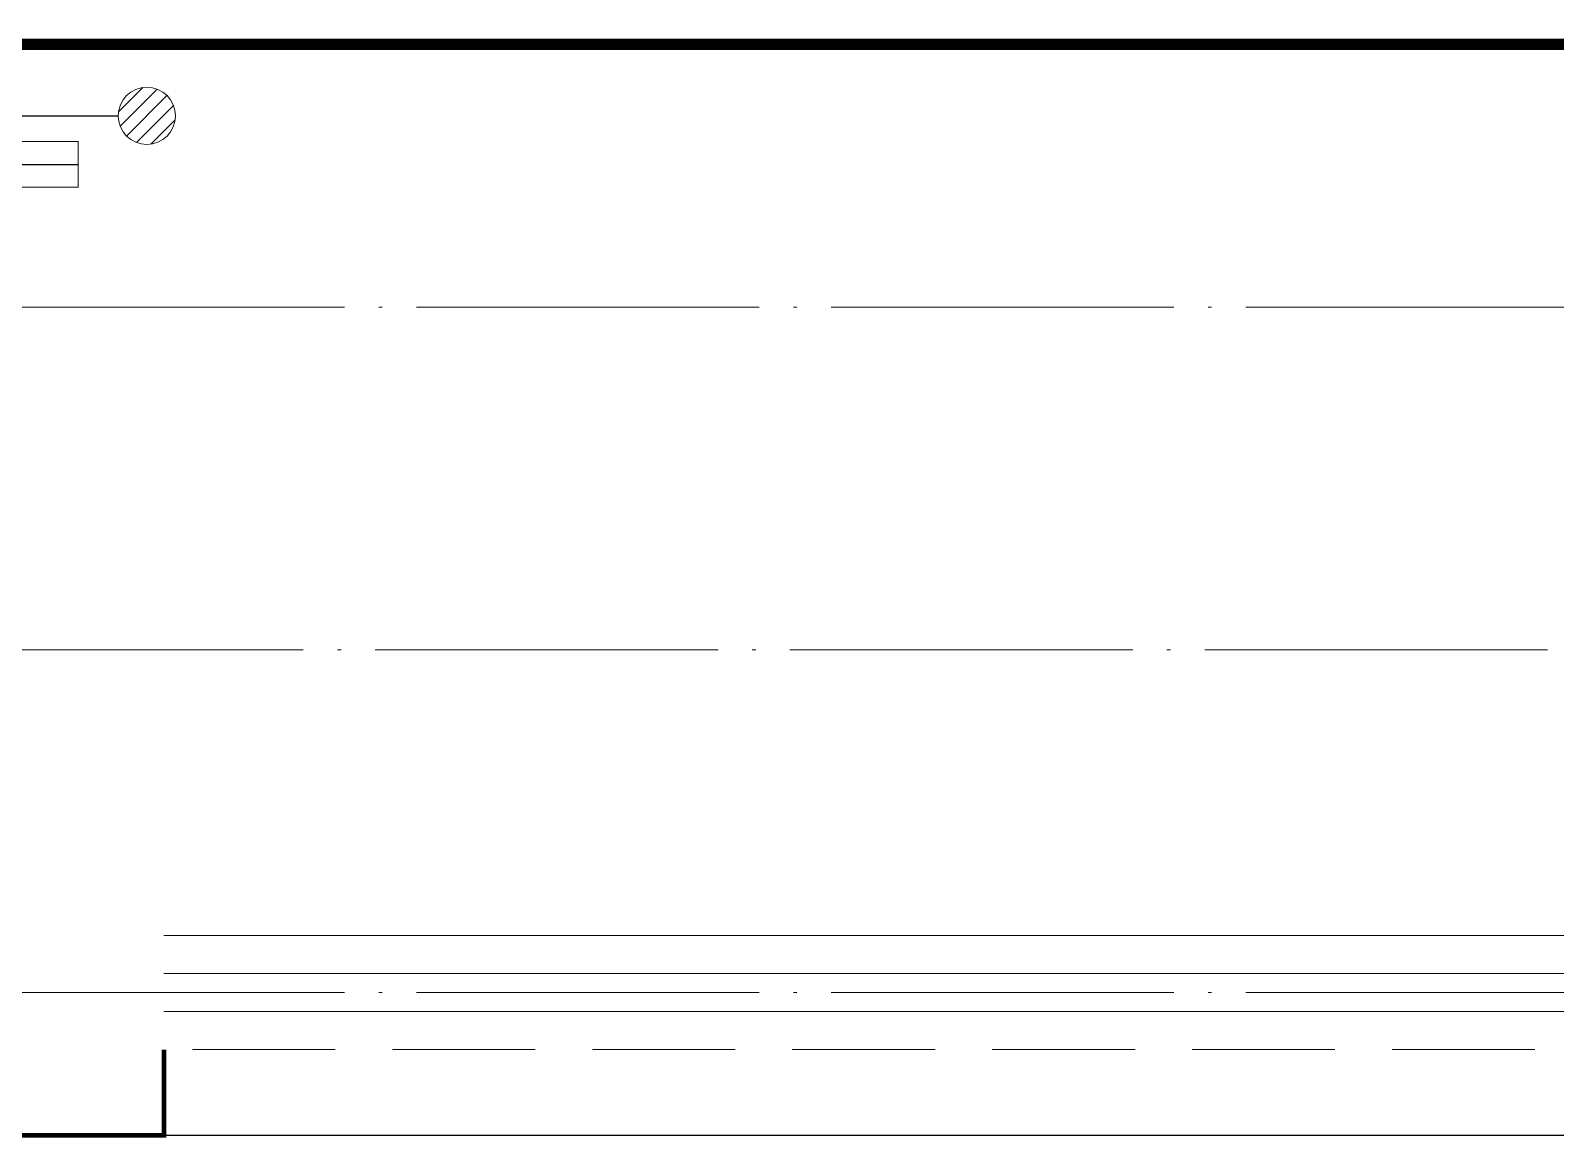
# Model space of a CAD drawing. Extents: x 27938 to 983267, y -209821 to 1628073.
# Drawn here: x 710233 to 712903, y -175889 to -173950 of the extents above; entities that cross this region are included whole.
import ezdxf

# ---------------------------------------------------------------- set-up
doc = ezdxf.new("R2010")
doc.units = 0
doc.header["$LTSCALE"] = 1000
doc.header["$MEASUREMENT"] = 0
for name, pattern in [('A户型$0$DASH', [0.35, 0.25, -0.1]), ('DASH', [0.35, 0.25, -0.1]), ('DOTE', [2.42, 2, -0.2, 0.02, -0.2])]:
    doc.linetypes.add(name, pattern=pattern)
for name, color, linetype in [('$RECOVER_210609100354-0', 7, 'Continuous'), ('3.5方案汇报，与郭总、侯月琴确定户型_t8$0$2020.03.04 -1安徽标准化洋房户型(UA）_t8_t8$0$看线', 154, 'Continuous'), ('5fur', 250, 'Continuous'), ('VPIPE-凝结', 150, 'Continuous'), ('机电标识类', 1, 'Continuous'), ('看线', 251, 'Continuous')]:
    doc.layers.add(name, color=color, linetype=linetype)
for name, color, linetype, lineweight in [('DOTE', 19, 'DOTE', 9), ('LVTRY', 1, 'Continuous', 13), ('平面-栏杆', 135, 'Continuous', 15), ('平面-看线', 45, 'Continuous', 15), ('平面-空调室内机', 176, 'Continuous', 9), ('空调', 76, 'Continuous', 13)]:
    doc.layers.add(name, color=color, linetype=linetype, lineweight=lineweight)

# ---------------------------------------------------------------- blocks, each defined once
blk = doc.blocks.new('GFDGDGRDGRDG')
at = {"layer": 'DOTE', "linetype": 'DOTE', "ltscale": 0.3}
for p, q in [((573593.7, 363758.3), (626393.7, 363758.3)), ((626393.7, 363158.3), (573593.7, 363158.3)), ((573593.7, 362558.3), (626393.7, 362558.3))]:
    blk.add_line(p, q, dxfattribs=at)
blk = doc.blocks.new('VDGVDVXVE')
at = {"layer": '5fur', "linetype": 'A户型$0$DASH'}
blk.add_arc((580807.5, 364047.6), 1301.7, 77.6879, 77.6879, dxfattribs=at)
blk = doc.blocks.new('dongkong')
blk.add_wipeout([(-603756, 210771), (-603756, 210570.8), (-603836, 210570.8), (-603836, 210771)])
at = {"layer": '机电标识类', "color": 250, "linetype": 'DASH', "ltscale": 400}
for p, q in [((-603796, 210771), (-603796, 210570.8)), ((-603896, 210670.7), (-603696, 210670.7))]:
    blk.add_line(p, q, dxfattribs=at)
at = {"layer": '空调', "color": 6, "linetype": 'DASH', "const_width": 2}
blk.add_lwpolyline([(-603756, 210771), (-603756, 210570.8), (-603836, 210570.8), (-603836, 210771)], close=True, dxfattribs=at)
blk = doc.blocks.new('$lvtry$00000171')
for p, q in [((-74.2, 10.6), (-10.6, 74.2)), ((-69.8, -27.4), (27.4, 69.8)), ((-53, -53), (53, 53)), ((-27.4, -69.8), (69.8, 27.4)), ((10.6, -74.2), (74.2, -10.6))]:
    blk.add_line(p, q)
blk.add_circle((0, 0), 75)
blk.add_point((0, 0))

msp = doc.modelspace()

# ---------------------------------------------------------------- linework, layer by layer
at = {"layer": '$RECOVER_210609100354-0', "color": 30, "const_width": 8}
msp.add_lwpolyline([(709316.6, -175734.8), (709316.6, -175884.8), (710466.6, -175884.8), (710466.6, -175734.8)], dxfattribs=at)
at = {"layer": '平面-栏杆'}
for points in [[(714966.6, -175601.5), (710466.6, -175601.5)], [(714966.6, -175668.1), (710466.6, -175668.1)]]:
    msp.add_lwpolyline(points, dxfattribs=at)
at = {"layer": '平面-看线'}
msp.add_lwpolyline([(714966.6, -175534.8), (710466.6, -175534.8)], dxfattribs=at)
at = {"layer": '平面-看线', "linetype": 'DASH'}
msp.add_lwpolyline([(714966.6, -175734.8), (710466.6, -175734.8)], dxfattribs=at)
at = {"layer": '看线', "color": 202, "ltscale": 0.5}
msp.add_lwpolyline([(710466.6, -175884.8), (714966.6, -175884.8)], dxfattribs=at)

# ---------------------------------------------------------------- block references
msp.add_blockref('VDGVDVXVE', (131222.9, -538193.1))
at = {"layer": '3.5方案汇报，与郭总、侯月琴确定户型_t8$0$2020.03.04 -1安徽标准化洋房户型(UA）_t8_t8$0$看线', "ltscale": 10}
msp.add_blockref('GFDGDGRDGRDG', (106822.9, -538193.1), dxfattribs=at)
at = {"layer": 'LVTRY', "xscale": -0.6666666667107825, "yscale": 0.6666666667107825, "rotation": 90.00000000602213}
msp.add_blockref('$lvtry$00000171', (710436.6, -174099.8), dxfattribs=at)

# ---------------------------------------------------------------- next in the draw order: block references
at = {"layer": '平面-空调室内机', "ltscale": 0.3, "rotation": 89.99999999999999}
msp.add_blockref('dongkong', (920887.3, 429611.2), dxfattribs=at)

# ---------------------------------------------------------------- next in the draw order: linework, layer by layer
at = {"color": 5, "linetype": 'DASH', "ltscale": 0.8, "const_width": 20}
msp.add_lwpolyline([(722256.6, -175174.8), (721506.6, -175174.8), (721506.6, -175774.8), (716526.6, -175774.8), (716526.6, -175174.8), (715776.6, -175174.8), (715776.7, -173974.8), (709606.6, -173974.8), (709606.6, -174574.8), (706816.6, -174574.8), (704026.6, -174574.8), (704026.6, -173974.8), (697856.5, -173974.8)], dxfattribs=at)
at = {"layer": 'VPIPE-凝结', "ltscale": 0.1}
msp.add_line((710046.6, -174099.8), (710386.6, -174099.8), dxfattribs=at)

doc.saveas('drawing.dxf')
